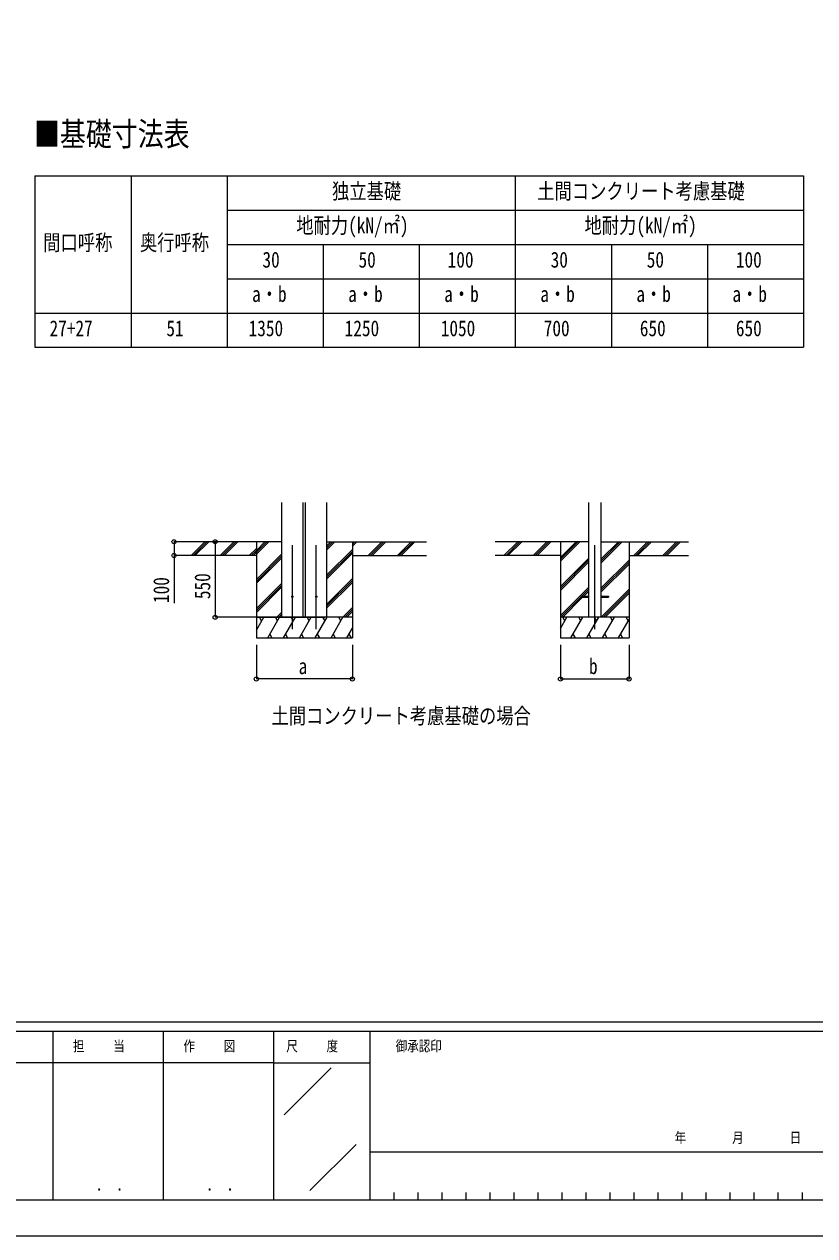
# Model space of a CAD drawing. Units: millimetres, scale not verified. Extents: x -14718 to 14718, y -10395 to 10395.
# Drawn here: x 5130 to 10891, y -10395 to -1566 of the extents above; entities that cross this region are included whole.
import ezdxf
from ezdxf.enums import TextEntityAlignment as Align

# ---------------------------------------------------------------- set-up
doc = ezdxf.new("R2010")
doc.units = ezdxf.units.MM
doc.header["$LTSCALE"] = 50
doc.layers.add('0-1_TABLE1', color=7, linetype='Continuous', lineweight=18)
for name, color, linetype in [('0-2_USER1', 3, 'Continuous'), ('0-3_YKK_12', 2, 'Continuous'), ('0-4_YKK_13', 4, 'Continuous'), ('0-5_YKK_A1', 4, 'Continuous'), ('0-6_YKK_D', 6, 'Continuous'), ('0-7_YKK_ZWAK', 7, 'Continuous')]:
    doc.layers.add(name, color=color, linetype=linetype)
doc.styles.add('ＭＳ ゴシック', font='')
doc.styles.get('ＭＳ ゴシック').set_extended_font_data('MS Gothic')

msp = doc.modelspace()

# ---------------------------------------------------------------- linework, layer by layer
at = {"layer": '0-1_TABLE1'}
for p, q in [((5208.57, -2670.43), (10808.57, -2670.43)), ((5208.57, -2670.43), (5208.57, -3920.43)), ((5908.57, -2670.43), (5908.57, -3920.43)), ((6608.57, -2670.43), (6608.57, -3920.43)), ((8708.57, -2670.43), (8708.57, -3920.43)), ((6608.57, -2920.43), (10808.57, -2920.43)), ((6608.57, -3170.43), (10808.57, -3170.43)), ((8008.57, -3170.43), (8008.57, -3920.43)), ((10108.57, -3170.43), (10108.57, -3920.43)), ((6608.57, -3420.43), (10808.57, -3420.43)), ((5208.57, -3670.43), (10808.57, -3670.43)), ((5208.57, -3920.43), (10808.57, -3920.43))]:
    msp.add_line(p, q, dxfattribs=at)
for points in [[(10808.57, -2670.43), (10808.57, -3170.43), (10808.57, -3920.43)], [(7308.57, -3170.43), (7308.57, -3670.43), (7308.57, -3920.43)], [(9408.57, -3170.43), (9408.57, -3670.43), (9408.57, -3920.43)]]:
    msp.add_lwpolyline(points, dxfattribs=at)
at = {"layer": '0-3_YKK_12'}
for p, q in [((7085.32, -5974.12), (7085.32, -5360.98)), ((7257.82, -5974.12), (7257.82, -5360.98)), ((9287.57, -5974.12), (9287.57, -5360.98))]:
    msp.add_line(p, q, dxfattribs=at)
at = {"layer": '0-4_YKK_13'}
for p, q in [((9187.57, -5733), (9187.57, -5742)), ((9187.57, -5733), (9242.37, -5733)), ((9332.77, -5733), (9387.57, -5733)), ((9387.57, -5733), (9387.57, -5742)), ((9187.57, -5742), (9242.37, -5742)), ((9332.77, -5742), (9387.57, -5742))]:
    msp.add_line(p, q, dxfattribs=at)
for centre in [(7084.82, -5737.5), (7258.32, -5737.5)]:
    msp.add_circle(centre, 5, dxfattribs=at)
at = {"layer": '0-5_YKK_A1'}
for p, q in [((7007.07, -5887.44), (7007.07, -5052.15)), ((7162.57, -5887.44), (7162.57, -5052.15)), ((7180.57, -5887.44), (7180.57, -5052.15)), ((7336.07, -5887.44), (7336.07, -5052.15)), ((9242.37, -5052.15), (9242.37, -5887.5)), ((9332.77, -5052.15), (9332.77, -5887.5)), ((7007.07, -5337.5), (6280.62, -5337.5)), ((6345.9, -5437.5), (6445.9, -5337.5)), ((6360.04, -5437.5), (6460.04, -5337.5)), ((6374.19, -5437.5), (6474.19, -5337.5)), ((6558.03, -5437.5), (6658.03, -5337.5)), ((6572.18, -5437.5), (6672.18, -5337.5)), ((6586.32, -5437.5), (6686.32, -5337.5)), ((6821.57, -5428.13), (6912.2, -5337.5)), ((6821.57, -5413.99), (6898.06, -5337.5)), ((6821.57, -5399.85), (6883.92, -5337.5)), ((6821.57, -5337.5), (6821.57, -6037.5)), ((7336.07, -5395), (7393.57, -5337.5)), ((7336.07, -5380.86), (7379.43, -5337.5)), ((7336.07, -5366.71), (7365.28, -5337.5)), ((7336.07, -5337.5), (8062.52, -5337.5)), ((7521.57, -5337.5), (7521.57, -6037.5)), ((7521.57, -5368.94), (7553.01, -5337.5)), ((7521.57, -5354.79), (7538.86, -5337.5)), ((7521.57, -5340.65), (7524.72, -5337.5)), ((7636.85, -5437.5), (7736.85, -5337.5)), ((7650.99, -5437.5), (7751, -5337.5)), ((7665.14, -5437.5), (7765.14, -5337.5)), ((7848.98, -5437.5), (7948.99, -5337.5)), ((7863.13, -5437.5), (7963.13, -5337.5)), ((7877.27, -5437.5), (7977.27, -5337.5)), ((9242.37, -5337.5), (8561.62, -5337.5)), ((8628.3, -5436.1), (8726.9, -5337.5)), ((8641.04, -5437.5), (8741.04, -5337.5)), ((8655.19, -5437.5), (8755.19, -5337.5)), ((8840.44, -5436.1), (8939.03, -5337.5)), ((8853.18, -5437.5), (8953.18, -5337.5)), ((8867.32, -5437.5), (8967.32, -5337.5)), ((9037.57, -5337.5), (9037.57, -6037.5)), ((9037.57, -5479.38), (9179.45, -5337.5)), ((9037.57, -5465.24), (9165.31, -5337.5)), ((9037.57, -5451.1), (9151.17, -5337.5)), ((9332.77, -5492.55), (9487.82, -5337.5)), ((9332.77, -5478.41), (9473.68, -5337.5)), ((9332.77, -5464.26), (9459.53, -5337.5)), ((9332.77, -5337.5), (9970.78, -5337.5)), ((9537.57, -5337.5), (9537.57, -6037.5)), ((9571.67, -5437.5), (9671.67, -5337.5)), ((9585.81, -5437.5), (9685.81, -5337.5)), ((9599.95, -5437.5), (9699.95, -5337.5)), ((9783.8, -5437.5), (9883.8, -5337.5)), ((9797.94, -5437.5), (9897.94, -5337.5)), ((9812.08, -5437.5), (9912.08, -5337.5)), ((6821.57, -5437.5), (6280.62, -5437.5)), ((6770.17, -5437.5), (6821.57, -5386.1)), ((6784.31, -5437.5), (6821.57, -5400.24)), ((6798.45, -5437.5), (6821.57, -5414.38)), ((6821.57, -5611.98), (7007.07, -5426.48)), ((6821.57, -5626.12), (7007.07, -5440.62)), ((6821.57, -5640.26), (7007.07, -5454.76)), ((7336.07, -5578.84), (7521.57, -5393.35)), ((7336.07, -5592.99), (7521.57, -5407.49)), ((7336.07, -5607.13), (7521.57, -5421.63)), ((7521.57, -5437.5), (8062.52, -5437.5)), ((9037.57, -5437.5), (8561.62, -5437.5)), ((9037.57, -5663.23), (9242.37, -5458.43)), ((9037.57, -5677.37), (9242.37, -5472.57)), ((9332.77, -5676.39), (9537.57, -5471.6)), ((9537.57, -5437.5), (9970.78, -5437.5)), ((9037.57, -5691.51), (9242.37, -5486.71)), ((9332.77, -5690.54), (9537.57, -5485.74)), ((9332.77, -5704.68), (9537.57, -5499.88)), ((6821.57, -5824.11), (7007.07, -5638.61)), ((7336.07, -5790.97), (7521.57, -5605.48)), ((7336.07, -5805.12), (7521.57, -5619.62)), ((7336.07, -5819.26), (7521.57, -5633.76)), ((6821.57, -5838.25), (7007.07, -5652.75)), ((6821.57, -5852.39), (7007.07, -5666.89)), ((9037.57, -5875.36), (9242.37, -5670.56)), ((9194.07, -5733), (9242.37, -5684.7)), ((9208.21, -5733), (9242.37, -5698.84)), ((9333.79, -5887.5), (9537.57, -5683.73)), ((9347.94, -5887.5), (9537.57, -5697.87)), ((9362.08, -5887.5), (9537.57, -5712.01)), ((7451.68, -5887.5), (7521.57, -5817.61)), ((9039.57, -5887.5), (9187.57, -5739.5)), ((9053.71, -5887.5), (9199.21, -5742)), ((7521.57, -5887.5), (6821.57, -5887.5)), ((6821.57, -5887.5), (7319.57, -5887.5)), ((6821.57, -5980.52), (6875.28, -5887.5)), ((6860.28, -5913.48), (6845.28, -5887.5)), ((6904.14, -6037.5), (6990.75, -5887.5)), ((6975.75, -5913.48), (6960.75, -5887.5)), ((6970.31, -5887.5), (7007.07, -5850.74)), ((6984.45, -5887.5), (7007.07, -5864.88)), ((6998.6, -5887.5), (7007.07, -5879.03)), ((7019.62, -6037.5), (7106.22, -5887.5)), ((7091.22, -5913.48), (7076.22, -5887.5)), ((7135.09, -6037.5), (7221.69, -5887.5)), ((7206.69, -5913.48), (7191.69, -5887.5)), ((7250.56, -6037.5), (7337.16, -5887.5)), ((7322.16, -5913.48), (7307.16, -5887.5)), ((7366.03, -6037.5), (7452.63, -5887.5)), ((7437.63, -5913.48), (7422.63, -5887.5)), ((7465.82, -5887.5), (7521.57, -5831.75)), ((7479.96, -5887.5), (7521.57, -5845.89)), ((9537.57, -5887.5), (9037.57, -5887.5)), ((9037.57, -5969.65), (9085, -5887.5)), ((9070, -5913.48), (9055, -5887.5)), ((9113.87, -6037.5), (9200.47, -5887.5)), ((9185.47, -5913.48), (9170.47, -5887.5)), ((9229.34, -6037.5), (9315.94, -5887.5)), ((9300.94, -5913.48), (9285.94, -5887.5)), ((9344.81, -6037.5), (9431.41, -5887.5)), ((9416.41, -5913.48), (9401.41, -5887.5)), ((9460.28, -6037.5), (9537.57, -5903.62)), ((9531.88, -5913.48), (9516.88, -5887.5)), ((7481.5, -6037.5), (7521.57, -5968.09)), ((6821.57, -6037.5), (7521.57, -6037.5)), ((6919.14, -6011.52), (6934.14, -6037.5)), ((7034.61, -6011.52), (7049.61, -6037.5)), ((7150.08, -6011.52), (7165.08, -6037.5)), ((7265.56, -6011.52), (7280.56, -6037.5)), ((7381.02, -6011.52), (7396.02, -6037.5)), ((7496.5, -6011.52), (7511.5, -6037.5)), ((9037.57, -6037.5), (9537.57, -6037.5)), ((9128.86, -6011.52), (9143.86, -6037.5)), ((9244.33, -6011.52), (9259.33, -6037.5)), ((9359.81, -6011.52), (9374.81, -6037.5)), ((9475.27, -6011.52), (9490.27, -6037.5))]:
    msp.add_line(p, q, dxfattribs=at)
at = {"layer": '0-6_YKK_D'}
for p, q in [((6279.62, -5337.5), (6220.57, -5337.5)), ((6507.51, -5337.5), (6522.57, -5337.5)), ((6521.57, -5337.5), (6521.57, -5887.5)), ((6279.62, -5437.5), (6220.57, -5437.5)), ((6820.57, -5887.5), (6520.57, -5887.5)), ((6821.57, -6087.5), (6821.57, -6338.5)), ((7521.57, -6087.5), (7521.57, -6338.5)), ((9037.57, -6087.5), (9037.57, -6338.5)), ((9537.57, -6087.5), (9537.57, -6338.5)), ((7521.57, -6337.5), (6821.57, -6337.5)), ((9037.57, -6337.5), (9537.57, -6337.5))]:
    msp.add_line(p, q, dxfattribs=at)
msp.add_lwpolyline([(6221.57, -5337.5), (6221.57, -5437.5), (6221.57, -5784.6)], dxfattribs=at)
for centre in [(6221.57, -5337.5), (6521.57, -5337.5), (6221.57, -5437.5), (6521.57, -5887.5), (6821.57, -6337.5), (7521.57, -6337.5), (9037.57, -6337.5), (9537.57, -6337.5)]:
    msp.add_circle(centre, 14.88, dxfattribs=at)
at = {"layer": '0-7_YKK_ZWAK'}
for p, q in [((13632.57, -8837.5), (-13667.43, -8837.5)), ((5337.57, -8907.5), (5337.57, -10132.5)), ((6142.57, -8907.5), (6142.57, -10132.5)), ((6947.57, -8907.5), (6947.57, -10132.5)), ((7647.57, -8907.5), (6947.57, -8907.5)), ((11261.32, -8907.5), (7647.57, -8907.5)), ((7647.57, -8907.5), (7647.57, -10132.5)), ((6947.57, -9135), (4532.57, -9135)), ((6947.57, -9135), (7647.57, -9135)), ((7024.87, -9514.02), (7367.63, -9171.25)), ((7212.35, -10065.96), (7549.12, -9729.19)), ((7647.57, -9782.5), (11261.32, -9782.5)), ((4532.57, -10132.5), (6947.57, -10132.5)), ((6947.57, -10132.5), (7647.57, -10132.5)), ((7647.57, -10132.5), (11261.32, -10132.5)), ((7822.57, -10080), (7822.57, -10132.5)), ((7997.57, -10080), (7997.57, -10132.5)), ((8172.57, -10080), (8172.57, -10132.5)), ((8347.57, -10080), (8347.57, -10132.5)), ((8522.57, -10080), (8522.57, -10132.5)), ((8697.57, -10080), (8697.57, -10132.5)), ((8872.57, -10080), (8872.57, -10132.5)), ((9047.57, -10080), (9047.57, -10132.5)), ((9222.57, -10080), (9222.57, -10132.5)), ((9397.57, -10080), (9397.57, -10132.5)), ((9572.57, -10080), (9572.57, -10132.5)), ((9747.57, -10080), (9747.57, -10132.5)), ((9922.57, -10080), (9922.57, -10132.5)), ((10097.57, -10080), (10097.57, -10132.5)), ((10272.57, -10080), (10272.57, -10132.5)), ((10447.57, -10080), (10447.57, -10132.5)), ((10622.57, -10080), (10622.57, -10132.5)), ((10797.57, -10080), (10797.57, -10132.5))]:
    msp.add_line(p, q, dxfattribs=at)
msp.add_lwpolyline([(-14717.5, -10395), (14717.5, -10395), (14717.5, 10395), (-14717.5, 10395)], close=True, dxfattribs=at)
msp.add_lwpolyline([(6947.57, -8907.5), (4532.57, -8907.5), (4532.57, -10132.5)], dxfattribs=at)

# ---------------------------------------------------------------- texts
at = {"layer": '0-1_TABLE1', "style": 'ＭＳ ゴシック', "width": 0.8}
for s, p in [('独立基礎', (7372.97, -2874.18)), ('土間コンクリート考慮基礎', (8868.17, -2874.18)), ('地耐力(kN/㎡)', (7112.57, -3124.18)), ('地耐力(kN/㎡)', (9212.57, -3124.18)), ('間口呼称', (5268.77, -3249.18)), ('奥行呼称', (5972.97, -3249.18)), ('30', (6866.17, -3374.18)), ('50', (7566.17, -3374.18)), ('100', (8215.77, -3374.18)), ('30', (8966.17, -3374.18)), ('50', (9666.17, -3374.18)), ('100', (10315.77, -3374.18)), ('a・b', (6790.57, -3624.18)), ('a・b', (7490.57, -3624.18)), ('a・b', (8190.57, -3624.18)), ('a・b', (8890.57, -3624.18)), ('a・b', (9590.57, -3624.18)), ('a・b', (10290.57, -3624.18)), ('27+27', (5314.97, -3874.18)), ('51', (6166.17, -3874.18)), ('1350', (6765.37, -3874.18)), ('1250', (7465.37, -3874.18)), ('1050', (8165.37, -3874.18)), ('700', (8915.77, -3874.18)), ('650', (9615.77, -3874.18)), ('650', (10315.77, -3874.18))]:
    msp.add_text(s, height=115.5, dxfattribs=at).set_placement(p, align=Align.BOTTOM_LEFT)
at = {"layer": '0-2_USER1', "style": 'ＭＳ ゴシック', "width": 0.8}
for s, height, p in [('■基礎寸法表', 173.2, (5201.29, -2504.3)), ('土間コンクリート考慮基礎の場合', 115.5, (6931.5, -6698.5))]:
    msp.add_text(s, height=height, dxfattribs=at).set_placement(p, align=Align.BOTTOM_LEFT)
at = {"layer": '0-6_YKK_D', "style": 'ＭＳ ゴシック', "width": 0.8}
for s, p in [('100', (6220.57, -5783.6)), ('550', (6520.57, -5755.3))]:
    msp.add_text(s, height=115.5, rotation=90, dxfattribs=at).set_placement(p, align=Align.BOTTOM_LEFT)
for s, p in [('a', (7129.57, -6336.5)), ('b', (9245.57, -6336.5))]:
    msp.add_text(s, height=115.5, dxfattribs=at).set_placement(p, align=Align.BOTTOM_LEFT)
at = {"layer": '0-7_YKK_ZWAK', "style": 'ＭＳ ゴシック', "width": 0.8}
for s, height, p in [('担     当', 76.98, (5485.27, -9073.75)), ('作     図', 76.98, (6290.27, -9073.75)), ('尺     度', 76.98, (7039.97, -9073.75)), ('御承認印', 76.98, (7836.98, -9073.75)), ('年        月        日', 76.98, (9869.67, -9741.25)), ('． ．', 90.71, (5652.5, -10095.23)), ('． ．', 90.71, (6457.5, -10095.23))]:
    msp.add_text(s, height=height, dxfattribs=at).set_placement(p, align=Align.BOTTOM_LEFT)

doc.saveas('drawing.dxf')
